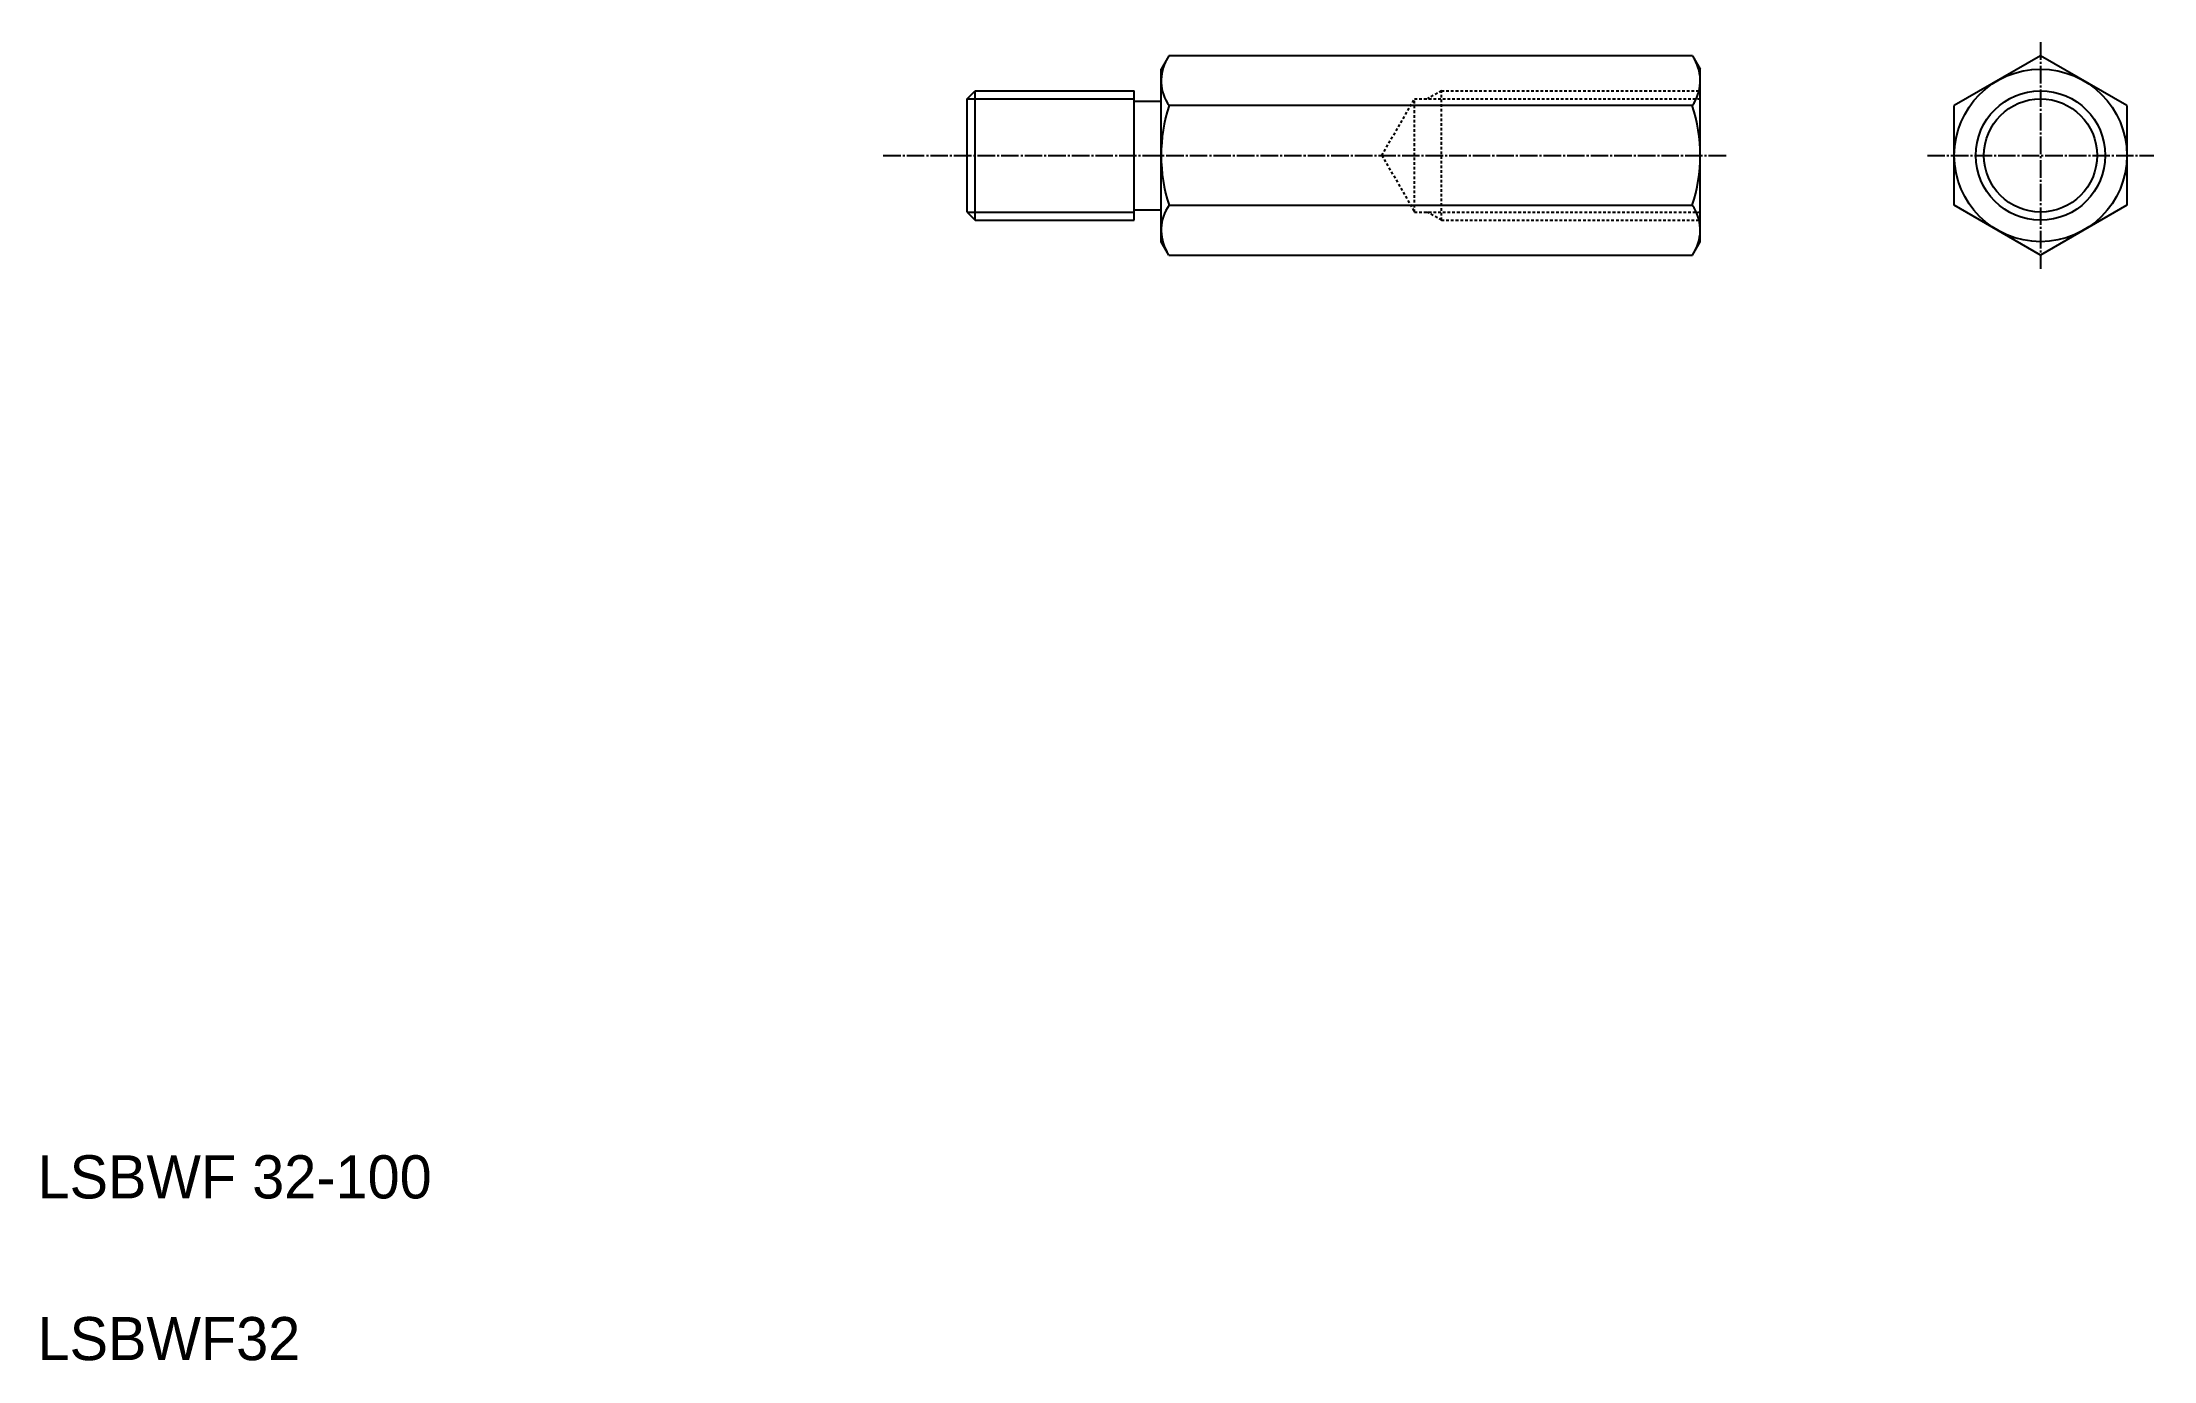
# Model space of a CAD drawing. Extents: x 21 to 413, y 20 to 264.
import ezdxf

# ---------------------------------------------------------------- set-up
doc = ezdxf.new("R2010")
doc.units = 0
doc.header["$LTSCALE"] = 0.25
doc.linetypes.add('CENTER', pattern=[17.5, 13, -1.5, 1.5, -1.5])
doc.linetypes.add('DASHED', pattern=[3.5, 2, -1.5])
doc.layers.get('0').update_dxf_attribs({"linetype": 'CONTINUOUS'})
doc.layers.add('CENTER', color=1, linetype='CENTER')

msp = doc.modelspace()

# ---------------------------------------------------------------- linework, layer by layer
at = {"linetype": 'CONTINUOUS'}
for p, q in [((229.89, 261.94), (228.46, 259.46)), ((228.46, 227.46), (228.46, 259.46)), ((327.03, 261.94), (229.89, 261.94)), ((327.03, 261.94), (328.46, 259.46)), ((328.46, 227.46), (328.46, 259.46)), ((391.59, 261.94), (375.59, 252.7)), ((407.59, 252.7), (391.59, 261.94)), ((192.46, 253.96), (193.96, 255.46)), ((193.96, 255.46), (223.46, 255.46)), ((193.96, 231.46), (193.96, 255.46)), ((223.46, 231.46), (223.46, 255.46)), ((192.46, 232.96), (192.46, 253.96)), ((223.46, 253.56), (228.46, 253.56)), ((228.46, 233.36), (228.46, 253.56)), ((326.99, 252.7), (229.93, 252.7)), ((375.59, 234.22), (375.59, 252.7)), ((407.59, 252.7), (407.59, 234.22)), ((192.46, 232.96), (193.96, 231.46)), ((193.96, 231.46), (223.46, 231.46)), ((223.46, 233.36), (228.46, 233.36)), ((229.93, 234.22), (326.99, 234.22)), ((391.59, 224.99), (375.59, 234.22)), ((407.59, 234.22), (391.59, 224.99)), ((229.89, 224.99), (228.46, 227.46)), ((327.03, 224.99), (328.46, 227.46)), ((229.89, 224.99), (327.03, 224.99))]:
    msp.add_line(p, q, dxfattribs=at)
at = {"color": 3, "linetype": 'DASHED'}
for p, q in [((280.46, 255.46), (277.86, 253.96)), ((280.46, 255.46), (328.46, 255.46)), ((280.46, 231.46), (280.46, 255.46)), ((269.4, 243.46), (275.46, 253.96)), ((275.46, 253.96), (328.46, 253.96)), ((275.46, 232.96), (275.46, 253.96)), ((269.4, 243.46), (275.46, 232.96)), ((275.46, 232.96), (328.46, 232.96)), ((280.46, 231.46), (277.86, 232.96)), ((280.46, 231.46), (328.46, 231.46))]:
    msp.add_line(p, q, dxfattribs=at)
for p, q in [((328.46, 231.46), (328.46, 255.46)), ((288.71, 232.96), (288.71, 232.96)), ((301.96, 232.96), (301.96, 232.96))]:
    msp.add_line(p, q)
at = {"color": 3, "linetype": 'CONTINUOUS'}
for p, q in [((192.46, 253.96), (223.46, 253.96)), ((192.46, 232.96), (223.46, 232.96))]:
    msp.add_line(p, q, dxfattribs=at)
at = {"linetype": 'CONTINUOUS'}
for radius in [16, 10.5]:
    msp.add_circle((391.59, 243.46), radius, dxfattribs=at)
at = {"color": 3, "linetype": 'CONTINUOUS'}
msp.add_circle((391.59, 243.46), 12, dxfattribs=at)
at = {"linetype": 'CONTINUOUS'}
for centre, radius, start, end in [((236.46, 257.32), 8, 150, 215.2644), ((320.46, 257.32), 8, 324.7356, 30), ((258.26, 243.46), 29.8, 161.9403, 198.0597), ((298.66, 243.46), 29.8, 341.9403, 18.0597), ((236.46, 229.6), 8, 144.7356, 210), ((320.46, 229.6), 8, 330, 35.2644)]:
    msp.add_arc(centre, radius, start, end, dxfattribs=at)
at = {"layer": 'CENTER', "color": 1, "linetype": 'CENTER'}
for p, q in [((391.59, 264.46), (391.59, 222.46)), ((176.89, 243.46), (333.46, 243.46)), ((370.59, 243.46), (412.59, 243.46))]:
    msp.add_line(p, q, dxfattribs=at)

# ---------------------------------------------------------------- texts
for s, p in [('LSBWF 32-100', (20, 50)), ('LSBWF32', (20, 20))]:
    msp.add_text(s, height=8).set_placement(p)

doc.saveas('drawing.dxf')
